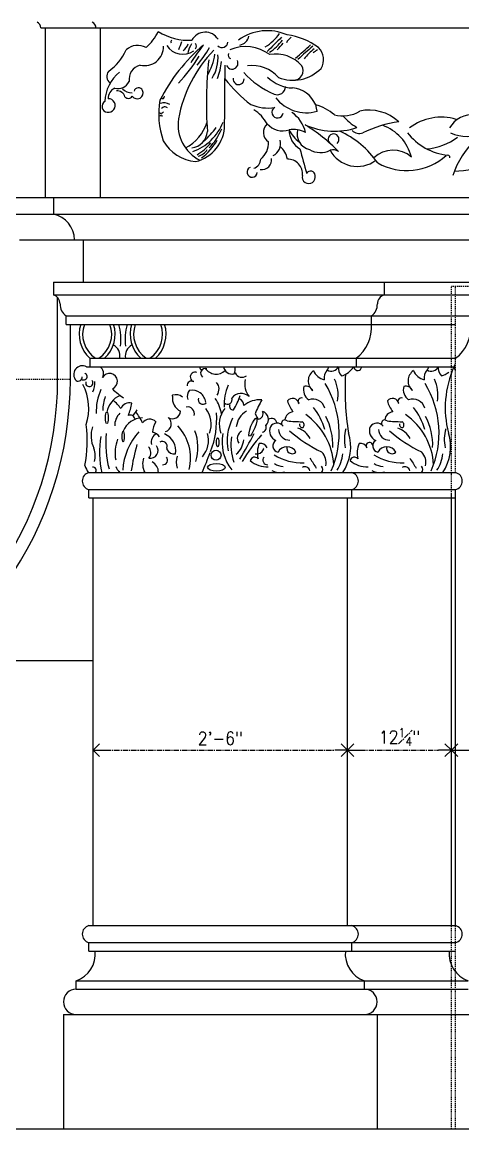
# Model space of a CAD drawing. Header units: inches. Extents: x 10 to 565, y 33 to 838.
# Drawn here: x 331 to 383, y 378.8 to 509.5 of the extents above; entities that cross this region are included whole.
import ezdxf

# ---------------------------------------------------------------- set-up
doc = ezdxf.new("R2010")
doc.units = ezdxf.units.IN
doc.header["$LTSCALE"] = 0.5
doc.header["$MEASUREMENT"] = 0
doc.linetypes.add('CENTER', pattern=[2, 1.25, -0.25, 0.25, -0.25])
doc.linetypes.add('HIDDEN', pattern=[0.375, 0.25, -0.125])
for name, color, linetype in [('A-ANNO-DIMS', 7, 'Continuous'), ('A-ANNO-NOTE-FINE', 8, 'Continuous'), ('A-ELEV', 2, 'Continuous'), ('A-ELEV-FNSH', 2, 'Continuous')]:
    doc.layers.add(name, color=color, linetype=linetype)
doc.styles.add('NOTE', font='romans.shx', dxfattribs={"width": 0.9})
doc.dimstyles.new('A5-16$0', dxfattribs={"dimscale": 16, "dimtxt": 0.09375, "dimasz": 0.09375, "dimexe": 0.03125, "dimexo": 0.03125, "dimgap": 0.03125, "dimtad": 1, "dimdec": 4, "dimzin": 3, "dimdsep": 46, "dimlunit": 4, "dimtxsty": 'NOTE', "dimblk1": 'OPEN90', "dimblk2": 'OPEN90', "dimsah": 1, "dimcen": 0.09375, "dimclrd": 256, "dimclre": 256, "dimclrt": 256, "dimaunit": 1, "dimadec": 3, "dimazin": 0, "dimtfac": 0.7, "dimtdec": 4, "dimtmove": 2, "dimatfit": 3, "dimldrblk": 'OPEN90', "dimfxl": 0, "dimfrac": 1, "dimtolj": 1, "dimtzin": 1, "dimlwd": -1, "dimlwe": -1, "dimarcsym": 0})

# ---------------------------------------------------------------- blocks, each defined once
blk = doc.blocks.new('_Open90')
at = {"color": 0, "lineweight": -2}
for p, q in [((0, 0), (-1, 0)), ((-0.5, 0.5), (0, 0)), ((0, 0), (-0.5, -0.5))]:
    blk.add_line(p, q, dxfattribs=at)
blk = doc.blocks.new('*D57')
at = {"layer": 'A-ANNO-DIMS', "linetype": 'CENTER'}
for p, q in [((339.35, 418.26), (339.35, 424.03)), ((340.85, 423.53), (367.85, 423.53)), ((369.35, 418.26), (369.35, 424.03))]:
    blk.add_line(p, q, dxfattribs=at)
at = {"layer": 'Defpoints', "color": 0, "linetype": 'CENTER'}
for p in [(369.35, 423.53), (339.35, 417.76), (369.35, 417.76)]:
    blk.add_point(p, dxfattribs=at)
at = {"layer": 'A-ANNO-DIMS', "linetype": 'CENTER', "xscale": 1.5, "yscale": 1.5, "zscale": 1.5, "rotation": 180}
blk.add_blockref('_Open90', (339.35, 423.53), dxfattribs=at)
at = {"layer": 'A-ANNO-DIMS', "linetype": 'CENTER', "xscale": 1.5, "yscale": 1.5, "zscale": 1.5}
blk.add_blockref('_Open90', (369.35, 423.53), dxfattribs=at)
at = {"layer": 'A-ANNO-DIMS', "linetype": 'CENTER', "insert": (354.35, 424.93), "char_height": 1.5, "attachment_point": 5, "style": 'NOTE'}
blk.add_mtext('\\A1;2\'-6"', dxfattribs=at)
blk = doc.blocks.new('*D58')
at = {"layer": 'A-ANNO-DIMS', "linetype": 'CENTER'}
for p, q in [((381.6, 418.76), (381.6, 424.03)), ((383.1, 423.53), (414.1, 423.53)), ((415.6, 418.76), (415.6, 424.03))]:
    blk.add_line(p, q, dxfattribs=at)
at = {"layer": 'Defpoints', "color": 0, "linetype": 'CENTER'}
for p in [(415.6, 423.53), (381.6, 418.26), (415.6, 418.26)]:
    blk.add_point(p, dxfattribs=at)
at = {"layer": 'A-ANNO-DIMS', "linetype": 'CENTER', "xscale": 1.5, "yscale": 1.5, "zscale": 1.5, "rotation": 180}
blk.add_blockref('_Open90', (381.6, 423.53), dxfattribs=at)
at = {"layer": 'A-ANNO-DIMS', "linetype": 'CENTER', "xscale": 1.5, "yscale": 1.5, "zscale": 1.5}
blk.add_blockref('_Open90', (415.6, 423.53), dxfattribs=at)
at = {"layer": 'A-ANNO-DIMS', "linetype": 'CENTER', "insert": (398.6, 424.93), "char_height": 1.5, "attachment_point": 5, "style": 'NOTE'}
blk.add_mtext('\\A1;2\'-10"', dxfattribs=at)
blk = doc.blocks.new('*D89')
at = {"layer": 'A-ANNO-DIMS', "linetype": 'CENTER'}
for p, q in [((369.35, 418.76), (369.35, 424.03)), ((370.85, 423.53), (380.1, 423.53)), ((381.6, 419.26), (381.6, 424.03))]:
    blk.add_line(p, q, dxfattribs=at)
at = {"layer": 'Defpoints', "color": 0, "linetype": 'CENTER'}
for p in [(381.6, 423.53), (369.35, 418.26), (381.6, 418.76)]:
    blk.add_point(p, dxfattribs=at)
at = {"layer": 'A-ANNO-DIMS', "linetype": 'CENTER', "xscale": 1.5, "yscale": 1.5, "zscale": 1.5, "rotation": 180}
blk.add_blockref('_Open90', (369.35, 423.53), dxfattribs=at)
at = {"layer": 'A-ANNO-DIMS', "linetype": 'CENTER', "xscale": 1.5, "yscale": 1.5, "zscale": 1.5}
blk.add_blockref('_Open90', (381.6, 423.53), dxfattribs=at)
at = {"layer": 'A-ANNO-DIMS', "linetype": 'CENTER', "insert": (375.48, 425.08), "char_height": 1.5, "attachment_point": 5, "style": 'NOTE'}
blk.add_mtext('\\A1;\\A1;12{\\H0.7x;\\S1#4;}"', dxfattribs=at)

msp = doc.modelspace()

# ---------------------------------------------------------------- linework, layer by layer
at = {"layer": 'A-ANNO-NOTE-FINE', "linetype": 'HIDDEN'}
msp.add_line((336.66897, 467.31194), (294.66897, 467.31194), dxfattribs=at)
at = {"layer": 'A-ELEV'}
for p, q in [((333.18405, 508.82499), (562.10601, 508.81635)), ((333.68405, 508.82499), (333.68405, 488.81194)), ((340.18405, 508.82499), (340.18405, 488.81194)), ((326.66897, 488.81194), (562.12552, 488.81194)), ((334.66897, 488.81194), (334.66897, 486.81194)), ((328.16897, 486.81194), (561.26663, 486.81194)), ((330.66897, 483.81194), (559.97829, 483.81194)), ((338.16897, 483.81194), (338.16897, 478.81194)), ((334.66897, 478.81194), (557.83105, 478.81194)), ((334.66897, 478.81194), (334.66897, 477.31194)), ((373.66897, 478.81194), (373.66897, 477.31194)), ((334.66897, 477.31194), (557.18688, 477.31194)), ((335.16897, 467.31194), (335.16897, 476.9619)), ((336.16897, 474.81194), (384.10043, 474.81194)), ((336.16897, 473.81194), (336.16897, 474.81194)), ((372.16897, 473.81194), (372.16897, 474.81194)), ((336.16897, 473.81194), (382.10043, 473.81194)), ((336.66897, 467.31194), (336.66897, 473.81194)), ((338.95559, 469.81194), (382.10043, 469.81194)), ((338.95559, 469.81194), (338.95559, 468.81194)), ((370.36897, 469.81194), (370.36897, 468.81194)), ((338.57331, 468.81194), (382.10043, 468.81194)), ((338.85043, 456.31194), (382.10043, 456.31194)), ((338.85043, 453.31194), (338.85043, 454.31194)), ((338.85043, 454.31194), (382.10043, 454.31194)), ((369.85043, 453.31194), (369.85043, 454.31194)), ((381.60043, 402.81194), (381.60043, 453.81194)), ((382.10043, 402.81194), (382.10043, 454.31194)), ((338.85043, 453.31194), (382.10043, 453.31194)), ((339.35043, 402.81194), (339.35043, 453.31194)), ((369.35043, 402.81194), (369.35043, 453.31194)), ((320.39139, 434.11018), (339.35043, 434.11018)), ((338.85043, 402.81194), (382.10043, 402.81194)), ((338.85043, 399.81194), (338.85043, 400.81194)), ((338.85043, 400.81194), (382.10043, 400.81194)), ((369.85043, 399.81194), (369.85043, 400.81194)), ((338.85043, 399.81194), (382.10043, 399.81194)), ((337.35043, 396.31194), (383.60043, 396.31194)), ((337.35043, 395.31194), (337.35043, 396.31194)), ((371.35043, 395.31194), (371.35043, 396.31194)), ((337.35043, 395.31194), (383.60043, 395.31194)), ((335.85043, 392.31194), (385.10043, 392.31194)), ((335.85043, 392.31194), (335.85043, 378.81194)), ((372.85043, 392.31194), (372.85043, 378.81194)), ((228.47461, 378.81194), (544.85043, 378.81194))]:
    msp.add_line(p, q, dxfattribs=at)
at = {"layer": 'A-ELEV', "linetype": 'HIDDEN'}
for p, q in [((381.60043, 453.81194), (381.60043, 478.31194)), ((381.60043, 478.31194), (385.40043, 478.31194)), ((382.10043, 456.31194), (382.10043, 478.31188)), ((381.60043, 378.81194), (381.60043, 402.81194)), ((382.10043, 378.81194), (382.10043, 402.81194))]:
    msp.add_line(p, q, dxfattribs=at)
at = {"layer": 'A-ELEV'}
for centre, radius, start, end in [((332.43844, 508.82035), 0.74563, 359.353784, 66.1781624), ((338.93844, 508.82035), 0.74563, 359.353784, 66.1781624), ((334.02522, 483.73382), 3.14472, 1.4235697, 78.1875725), ((334.23015, 476.15301), 1.23923, 3.6180413, 69.2611345), ((374.1078, 476.15301), 1.23923, 110.7388655, 176.3819587), ((337.07727, 476.14452), 1.61269, 176.9187049, 235.7212537), ((371.26067, 476.14452), 1.61269, 304.2787463, 3.0812951), ((367.66855, 473.43213), 4.51642, 306.7204967, 4.8240127), ((379.4, 473.43213), 4.51642, 306.7204967, 4.8240127), ((338.09201, 467.89632), 1.03441, 62.2713302, 224.1240464), ((338.23867, 467.6503), 0.40055, 232.3134634, 71.8489594), ((401.14229, 466.13257), 32.08111, 176.8269199, 189.205038), ((392.65332, 463.9601), 11.77643, 155.8151359, 194.5547695), ((382.33316, 468.7847), 0.42264, 136.0093613, 236.5867253), ((294.66897, 467.31194), 40.5, 289.9968262, 0), ((294.66897, 467.31194), 42, 289.9968262, 0), ((337.59199, 467.58128), 0.47217, 239.0953871, 6.6675545), ((332.42859, 463.87002), 6.40213, 342.8814306, 26.5428471), ((322.86457, 460.09543), 15.79601, 349.1740886, 6.8723958), ((364.28949, 459.35518), 5.43966, 325.981937, 17.6071881), ((376.06999, 459.35518), 5.43966, 325.981937, 17.6071881), ((339.10043, 455.31194), 1.03078, 104.0362435, 255.9637565), ((344.63248, 459.57685), 6.71525, 201.3824091, 209.0906599), ((369.60043, 455.31194), 1.03078, 284.0362435, 75.9637565), ((381.85043, 455.31194), 1.03078, 284.0362435, 75.9637565), ((339.10043, 401.81194), 1.03078, 104.0362435, 255.9637565), ((369.60043, 401.81194), 1.03078, 284.0362435, 75.9637565), ((381.85043, 401.81194), 1.03078, 284.0362435, 75.9637565), ((336.28759, 399.46254), 3.32504, 288.6416098, 6.0319473), ((372.41327, 399.46254), 3.32504, 173.9680527, 251.3583902), ((384.66327, 399.46254), 3.32504, 173.9680527, 251.3583902), ((337.35043, 393.81194), 1.5, 90, 270), ((371.35043, 393.81194), 1.5, 270, 90)]:
    msp.add_arc(centre, radius, start, end, dxfattribs=at)
at = {"layer": 'A-ELEV-FNSH'}
msp.add_line((358.455, 463.26669), (358.79798, 462.61449), dxfattribs=at)
msp.add_circle((353.84724, 458.35966), 0.59225, dxfattribs=at)
for centre, radius, start, end in [((341.00296, 511.46504), 6.76866, 312.8371589, 332.9979291), ((350.74005, 514.45923), 7.10977, 238.5809355, 272.1210026), ((359.89149, 502.75432), 5.73859, 65.8760573, 126.1791746), ((348.77102, 507.18493), 0.24814, 132.2330065, 213.5037546), ((345.34782, 508.35367), 4.59995, 333.0126817, 345.8395525), ((352.58518, 506.52205), 1.78757, 32.1496766, 152.2514189), ((354.55705, 507.20332), 0.69407, 224.1393431, 356.0983356), ((356.37019, 508.12468), 1.37037, 282.6128338, 348.4244551), ((356.6577, 511.51192), 5.7673, 301.3563325, 324.3477183), ((273690.83135, -273080.27309), 386728.93887, 134.9728965833, 134.9732495187), ((356.8575, 511.05911), 6.07661, 302.6993856, 322.6039217), ((363.46222, 506.48239), 1.44012, 121.568247, 156.0063586), ((361.2624, 500.28911), 7.764, 53.1459937, 82.7893585), ((337.65789, 508.68421), 6.10602, 305.0508354, 336.3175377), ((344.61538, 504.72697), 2.03201, 60.8523649, 132.2279747), ((345.42004, 506.6129), 2.24555, 256.9056496, 0.9751573), ((366.06662, 490.73067), 21.12103, 130.4877448, 153.0837981), ((349.94367, 508.01546), 2.2972, 213.9330428, 303.7937609), ((365.11161, 495.15706), 15.96359, 136.2333668, 169.4802858), ((348.89616, 507.58646), 1.79192, 307.5624871, 339.1177935), ((353.21994, 505.39971), 2.7297, 145.4515429, 170.1779835), ((365.71287, 495.71746), 17.34439, 140.6114254, 148.8250056), ((351.06267, 506.66712), 0.46166, 319.3637892, 40.6362108), ((339.76804, 514.35355), 15.47109, 320.0348239, 329.4791687), ((355.71591, 505.61482), 0.44467, 157.4714464, 247.5253096), ((357.3574, 501.94268), 4.67346, 52.7540942, 113.7072035), ((358.91049, 508.86812), 3.37972, 309.124024, 327.0103617), ((343.29534, 529.81866), 31.61896, 309.0539906, 313.3555888), ((398.25457, 467.63346), 51.10883, 130.2038844, 132.8478405), ((369.61946, 500.89136), 6.88257, 127.5606887, 141.4060474), ((363.86711, 508.49645), 2.9521, 298.6694897, 311.5482002), ((364.57923, 505.07671), 1.95589, 327.7706234, 46.7619134), ((336.33306, 514.98367), 18.21226, 315.8616203, 328.5544744), ((399.07327, 499.94316), 46.36435, 173.681874, 184.1292572), ((346.85228, 506.72508), 6.93047, 329.5039902, 351.5764004), ((349.84055, 505.21919), 4.24011, 326.480035, 5.9317662), ((348.80995, 505.14438), 5.67545, 336.2675866, 357.0591108), ((355.73657, 504.65495), 0.70161, 203.0069073, 27.1812429), ((360.9133, 501.65118), 4.07719, 41.6185973, 100.2762862), ((345.40118, 499.93105), 4.68609, 128.5419735, 177.4830867), ((341.91931, 503.0932), 0.95941, 141.8723253, 234.6511263), ((345.35869, 502.70544), 1.77752, 104.5779028, 187.1696207), ((-832.04797, 509.69552), 1186.97141, 359.40522757, 359.74519467), ((364.66557, 510.39405), 10.19226, 222.196832, 247.0199195), ((358.02727, 500.10494), 4.27851, 41.9060312, 96.0549654), ((362.91334, 507.2931), 4.6529, 248.5458271, 315.5306265), ((362.9847, 503.78251), 1.13415, 267.3335891, 30.5576707), ((342.25728, 503.13964), 1.48998, 255.8915632, 333.8768118), ((368.04254, 513.02735), 16.64974, 217.8939981, 232.7354492), ((356.51487, 502.76119), 0.64042, 169.8455138, 3.0084492), ((363.01663, 506.12555), 4.39604, 225.4447688, 268.2176388), ((361.06533, 501.90422), 0.9706, 247.0199195, 358.7415085), ((342.38359, 500.53244), 1.26105, 112.8408504, 183.2690434), ((342.14901, 500.40276), 0.99546, 15.7453928, 92.6103259), ((343.94914, 502.77951), 1.62134, 224.8440015, 270.3615728), ((343.50133, 501.03885), 0.53789, 222.8720588, 326.9380527), ((344.53226, 501.1637), 0.71521, 215.792958, 22.7812269), ((344.70508, 501.20954), 0.53869, 25.4043535, 165.2717221), ((347.51603, 500.71045), 0.2447, 233.6739443, 11.2198092), ((364.51078, 503.39788), 4.59553, 217.9062801, 285.729962), ((362.57722, 498.46903), 3.27661, 22.6883342, 84.6996711), ((341.09694, 499.55197), 0.69602, 122.8286959, 262.2515204), ((341.15221, 499.6547), 0.8063, 259.3430055, 91.9622573), ((356.45747, 498.63977), 9.37061, 169.8452453, 199.6124328), ((347.70812, 498.74712), 1.2299, 55.57014, 110.1930296), ((347.81785, 499.01412), 0.4859, 48.3091587, 147.9360336), ((359.94986, 504.28214), 4.92483, 246.1837322, 279.6376646), ((361.10462, 498.84849), 0.66599, 119.7285998, 351.9623947), ((370.97306, 500.44527), 5.41981, 187.5528599, 195.7462609), ((364.24268, 494.50086), 5.40529, 48.8020026, 75.4538119), ((347.32847, 499.17989), 0.42387, 238.7516809, 319.5563675), ((347.37107, 498.37455), 0.14047, 355.2723405, 184.7276595), ((354.07254, 497.38716), 4.70624, 171.637816, 243.0991764), ((355.78618, 495.18491), 4.70032, 29.3527296, 57.8367911), ((360.64022, 495.63158), 3.85759, 12.8277281, 56.1972552), ((368.8199, 502.08747), 3.66345, 253.8833316, 302.554827), ((374.12315, 503.1398), 7.0967, 221.6442814, 238.9916548), ((371.87601, 493.90635), 5.20753, 47.4180366, 102.0233873), ((380.40719, 492.13472), 6.1406, 73.2367074, 127.4221266), ((384.01108, 495.58224), 2.97886, 82.3227261, 151.3284373), ((347.7948, 499.29801), 5.25424, 297.7881744, 341.9561892), ((349.07756, 499.86676), 6.00687, 289.6681212, 338.5678488), ((350.38466, 497.38484), 4.47484, 283.6447802, 359.8624557), ((333.79678, 513.31378), 25.84869, 316.2348088, 320.9881024), ((348.62219, 499.15141), 6.2979, 314.3436616, 339.2499275), ((360.76315, 496.48823), 1.33265, 131.3305186, 237.4751658), ((361.72144, 499.11442), 2.45393, 221.4829747, 287.4965564), ((362.98678, 493.61809), 3.19972, 63.7587948, 99.4902057), ((365.03989, 496.7729), 2.58068, 179.9751979, 239.9969978), ((366.44469, 498.92327), 4.5286, 208.3491788, 232.307548), ((365.34203, 496.33968), 1.94066, 166.7742066, 256.0425719), ((367.81262, 504.88985), 8.27018, 245.2224708, 288.7222786), ((352.95109, 479.06298), 21.57333, 44.6184041, 58.1145015), ((364.01941, 486.82708), 10.75134, 34.1918692, 65.8996298), ((370.71324, 497.53279), 1.17193, 225.4530797, 291.9476811), ((377.78377, 482.3021), 15.6216, 98.7785935, 115.1236512), ((371.671, 492.25834), 5.37641, 14.1760224, 70.3007145), ((351.85503, 497.86046), 4.84197, 209.2514276, 265.0862168), ((350.7721, 496.71776), 2.06029, 275.6772373, 356.8517094), ((348.32347, 498.77056), 6.51163, 305.6020732, 330.4232264), ((357.52472, 495.28074), 2.52331, 309.4706606, 1.9044662), ((359.8593, 495.1805), 1.60964, 296.6135325, 14.3620996), ((367.70826, 495.66697), 0.64152, 311.1694711, 225.6730267), ((381.92606, 500.70821), 6.95991, 217.7296237, 263.7579061), ((378.18136, 501.35695), 6.8349, 274.3429679, 307.3168947), ((383.5814, 501.46968), 5.46103, 247.6981898, 289.5627479), ((390.94017, 488.54024), 9.58247, 132.055879, 162.6304942), ((348.26522, 499.43982), 6.51827, 300.8400876, 319.9064881), ((351.30213, 495.39888), 1.78242, 283.8649644, 328.0287681), ((359.84768, 492.94633), 2.44004, 9.1149731, 49.7203592), ((422.2719, 509.0664), 60.29886, 193.9419882, 196.8006164), ((366.16353, 496.59159), 2.49448, 238.8703023, 297.2829563), ((367.63429, 493.20852), 1.21116, 56.2602335, 105.6795651), ((370.50711, 496.09815), 3.63477, 208.3060539, 306.8378272), ((374.72811, 491.08778), 3.29134, 49.0862345, 133.4125634), ((357.96181, 493.37061), 1.16754, 286.3497571, 358.1479386), ((359.24788, 493.25296), 1.1598, 261.0477643, 8.0100683), ((362.27368, 491.56348), 1.76948, 354.7290989, 90.5430203), ((376.34501, 499.04424), 7.06514, 240.9325687, 311.2721169), ((381.16931, 493.51938), 0.27019, 354.9320576, 127.340536), ((381.2112, 506.00222), 14.13613, 273.0395124, 290.4883118), ((358.09722, 491.78942), 0.60288, 110.9603308, 357.2067724), ((364.78194, 491.21218), 0.76976, 165.8065627, 14.1934562), ((365.01057, 491.40745), 0.51767, 359.2779137, 153.6168972), ((341.55782, 472.65424), 3.8536, 162.5170657, 227.5247591), ((341.55782, 472.65424), 3.44379, 160.3561721, 235.6230181), ((338.09572, 472.65424), 3.44379, 304.3769819, 19.6438279), ((338.09572, 472.65424), 3.8536, 312.4752409, 17.4829343), ((336.06046, 472.0778), 6.57415, 352.5913028, 15.2945635), ((349.69689, 472.0778), 6.57415, 164.7054365, 187.4086972), ((347.56643, 472.65424), 3.8536, 162.5170657, 227.5247591), ((347.56643, 472.65424), 3.44379, 160.3561721, 235.6230181), ((344.10434, 472.65424), 3.44379, 304.3769819, 19.6438279), ((344.10434, 472.65424), 3.8536, 312.4752409, 17.4829343), ((341.03092, 470.06659), 1.48612, 350.1337464, 61.8708896), ((344.63124, 470.06659), 1.48612, 118.1291104, 189.8662536), ((339.56068, 467.99602), 1.02279, 332.8644067, 52.9144002), ((341.2872, 467.08231), 0.93079, 290.7866382, 151.2832625), ((351.38172, 467.59842), 0.57183, 67.8384732, 253.2485153), ((352.61071, 468.92841), 0.72392, 189.2584375, 229.0743285), ((352.5824, 468.0467), 0.55759, 70.2656658, 235.0927675), ((353.85934, 469.5025), 1.56121, 215.1233186, 313.0390572), ((355.76521, 469.01138), 1.06237, 190.8203405, 281.2981352), ((354.98303, 468.51736), 1.13171, 331.052605, 15.0879816), ((356.91554, 468.45774), 0.89062, 205.1071399, 306.8448868), ((366.22213, 467.13513), 1.50368, 126.0065659, 229.4943346), ((367.06496, 469.10871), 1.88553, 203.6767366, 256.0628002), ((367.9737, 467.48708), 1.37873, 136.7939772, 188.6935418), ((367.45268, 469.19876), 0.90755, 237.7767977, 335.9109496), ((365.19502, 469.62303), 2.13708, 326.0969645, 337.6952846), ((369.61714, 468.64428), 1.34856, 172.1554545, 223.5127757), ((367.90601, 470.18267), 2.57353, 286.5511043, 327.817019), ((370.55266, 468.7847), 0.42264, 176.3038277, 338.4807984), ((370.24859, 469.07824), 0.82907, 327.2450798, 341.264874), ((378.00263, 467.13513), 1.50368, 126.0065659, 229.4943346), ((378.84546, 469.10871), 1.88553, 203.6767366, 256.0628002), ((379.75421, 467.48708), 1.37873, 136.7939772, 188.6935418), ((379.23318, 469.19876), 0.90755, 237.7767977, 335.9109496), ((376.97552, 469.62303), 2.13708, 326.0969645, 337.6952846), ((381.39764, 468.64428), 1.34856, 172.1554545, 223.5127757), ((379.68651, 470.18267), 2.57353, 286.5511043, 308.835712), ((338.90162, 466.88908), 0.42787, 163.5763953, 42.3899622), ((337.16576, 466.86587), 2.39552, 334.582134, 4.7895459), ((350.96014, 466.57909), 0.53712, 61.4423977, 183.7487387), ((352.98352, 466.17042), 1.21629, 324.656656, 40.2209592), ((360.5264, 464.38425), 5.7245, 156.8448065, 183.3289788), ((359.71166, 466.78459), 2.48054, 168.3703952, 217.4670472), ((357.23838, 460.97429), 11.13252, 336.3036182, 31.6485982), ((363.7634, 465.46385), 4.4809, 350.6804811, 24.933947), ((369.01888, 460.97429), 11.13252, 336.3036182, 31.6485982), ((375.5439, 465.46385), 4.4809, 350.6804811, 24.933947), ((345.80739, 463.55345), 6.09346, 155.1228256, 182.6700211), ((344.8641, 463.74137), 4.362, 159.3538722, 181.0638468), ((343.53581, 462.97752), 2.62447, 112.2214573, 169.5430467), ((347.02983, 471.50114), 7.56749, 224.3400177, 237.3985523), ((348.73664, 465.39105), 0.05917, 109.3551205, 250.6448795), ((350.42159, 465.09579), 1.72129, 172.0043064, 243.9979261), ((349.11137, 464.32428), 1.18985, 49.0955466, 109.3551205), ((351.70462, 465.28496), 1.24688, 141.5103489, 195.8494439), ((351.03785, 464.43509), 1.60022, 6.2556863, 101.1405503), ((356.80191, 464.28946), 1.36307, 46.3454514, 142.8874984), ((349.49347, 467.79906), 7.59077, 327.5584839, 341.5854909), ((365.60724, 466.11097), 1.45265, 164.7420507, 235.2577511), ((364.43249, 465.63476), 0.88792, 23.7109419, 104.7914116), ((377.38775, 466.11097), 1.45265, 164.7420507, 235.2577511), ((376.21299, 465.63476), 0.88792, 23.7109419, 104.7914116), ((339.57107, 462.06092), 3.5235, 30.6731112, 52.645671), ((343.63868, 463.41425), 1.12819, 75.3335293, 156.816224), ((331.57797, 467.15387), 12.62718, 341.0308766, 347.8939581), ((350.48766, 463.24168), 0.82331, 346.2708891, 100.5080094), ((352.29438, 464.92405), 0.5379, 159.5582525, 316.478141), ((350.19771, 462.55974), 4.34409, 9.1265307, 35.0574463), ((355.2109, 464.92405), 0.5379, 223.521859, 20.4417475), ((355.83668, 464.12481), 0.40268, 152.1332096, 278.9911773), ((356.39086, 464.30432), 0.72749, 354.0827522, 68.8229859), ((359.0293, 461.86318), 3.04388, 85.8242516, 128.9819115), ((372.3702, 457.49151), 15.06604, 150.5498134, 157.4602296), ((362.87866, 464.30689), 0.76733, 10.8761524, 142.4982827), ((366.07407, 465.87166), 3.95935, 196.0946823, 217.0772179), ((363.90357, 464.73649), 0.39339, 66.1863194, 226.3853517), ((365.26764, 463.54097), 1.46037, 14.8164437, 109.5316242), ((359.65332, 459.42382), 7.3007, 15.7637225, 38.6750793), ((374.65916, 464.30689), 0.76733, 10.8761524, 142.4982827), ((377.85457, 465.87166), 3.95935, 196.0946823, 217.0772179), ((375.68407, 464.73649), 0.39339, 66.1863194, 226.3853517), ((377.04814, 463.54097), 1.46037, 14.8164437, 109.5316242), ((371.43383, 459.42382), 7.3007, 15.7637225, 38.6750793), ((343.89955, 461.88162), 2.00074, 133.8105548, 181.8202164), ((345.22474, 460.26077), 2.51951, 91.3339798, 158.2222886), ((343.73455, 462.53463), 0.55782, 14.2267727, 112.6850672), ((342.06534, 465.18039), 2.87907, 311.7864467, 329.5288418), ((338.58083, 459.19841), 7.2315, 24.3767707, 36.4382878), ((347.60481, 462.07397), 0.96554, 286.488141, 50.871892), ((348.73611, 463.59509), 0.93201, 235.9396259, 357.148745), ((350.34952, 462.04682), 2.92712, 338.639234, 38.8687007), ((343.17808, 462.67027), 10.75232, 338.920004, 3.6496713), ((357.15576, 462.04682), 2.92712, 141.1312993, 201.360766), ((361.32359, 460.03999), 6.164, 154.2016833, 190.92205), ((358.58375, 461.48999), 2.36005, 118.7218447, 174.4530708), ((358.77027, 463.25435), 0.64046, 272.4796444, 26.7165986), ((359.03017, 462.60312), 0.98969, 313.5259158, 71.61294), ((360.37475, 462.0258), 0.67767, 10.2520374, 121.579874), ((363.02825, 462.42148), 1.06912, 96.069651, 174.6581547), ((359.98909, 456.80823), 7.7469, 3.1598715, 55.1049281), ((360.39168, 459.58123), 7.2271, 357.4379861, 27.7596883), ((374.80875, 462.42148), 1.06912, 96.069651, 174.6581547), ((371.76959, 456.80823), 7.7469, 3.1598715, 55.1049281), ((372.17218, 459.58123), 7.2271, 357.4379861, 27.7596883), ((342.40403, 460.65358), 3.30281, 161.4115901, 206.2234193), ((346.02343, 461.54842), 1.06546, 46.2415435, 143.4377659), ((349.31384, 460.79814), 2.97158, 149.239517, 174.6087591), ((345.33453, 458.03122), 5.50613, 345.8148927, 43.4523997), ((359.22504, 461.6293), 0.55004, 281.5030591, 27.7641166), ((361.35686, 461.23271), 1.20204, 155.5852998, 248.0535783), ((361.0416, 461.20955), 0.93686, 39.1622075, 146.2854702), ((362.50195, 461.42422), 1.2718, 180.766659, 272.467697), ((361.96311, 462.13466), 0.38635, 45.4700637, 239.6686189), ((364.31602, 484.23827), 21.92724, 264.5516439, 269.1908664), ((362.68843, 459.0885), 2.58881, 28.7248088, 71.9909175), ((364.03963, 461.97431), 0.34426, 163.2565066, 280.9741744), ((363.8089, 461.93875), 0.42334, 314.4130659, 62.1960877), ((374.01617, 460.18972), 5.02773, 165.1597964, 190.7456188), ((373.13736, 461.23271), 1.20204, 155.5852998, 248.0535783), ((372.8221, 461.20955), 0.93686, 39.1622075, 146.2854702), ((374.28245, 461.42422), 1.2718, 180.766659, 272.467697), ((373.74362, 462.13466), 0.38635, 45.4700637, 239.6686189), ((376.09652, 484.23827), 21.92724, 264.5516439, 269.1908664), ((374.46893, 459.0885), 2.58881, 28.7248088, 71.9909175), ((375.82014, 461.97431), 0.34426, 163.2565066, 280.9741744), ((375.58941, 461.93875), 0.42334, 314.4130659, 62.1960877), ((385.79668, 460.18972), 5.02773, 165.1597964, 190.7456188), ((350.00853, 458.69197), 9.91258, 168.9618738, 194.0166099), ((352.56577, 459.75244), 11.7305, 174.2640966, 194.8919529), ((346.43612, 458.63425), 4.50279, 158.9047817, 190.6969875), ((350.2916, 456.15472), 7.45881, 138.1482019, 176.5749751), ((347.29103, 459.91898), 1.08458, 115.815388, 195.8008638), ((346.16673, 459.91644), 1.17613, 31.8991838, 80.7688538), ((346.96485, 458.90467), 2.12183, 349.6710785, 67.7848562), ((346.31104, 459.28869), 5.40455, 342.1380809, 21.3898358), ((350.04608, 460.11847), 2.91954, 318.6395381, 16.0330339), ((359.73837, 459.90259), 5.18686, 168.6337096, 219.124799), ((361.47225, 459.51129), 5.87398, 169.8521658, 199.6837241), ((354.661, 460.39058), 2.46341, 309.7060655, 354.8519009), ((357.35034, 460.35016), 0.9934, 119.3706041, 214.1250558), ((322.03813, 479.13048), 40.60255, 328.4896447, 333.3567168), ((371.73437, 449.34442), 16.94391, 137.6652406, 150.7775182), ((361.31233, 459.46951), 0.76423, 121.9767031, 258.3926356), ((374.61038, 475.53959), 18.73433, 229.8107603, 243.6158951), ((373.09283, 459.46951), 0.76423, 121.9767031, 258.3926356), ((386.39089, 475.53959), 18.73433, 229.8107603, 243.6158951), ((337.2831, 458.30362), 2.31385, 343.1001017, 21.1460068), ((368.48277, 452.78857), 24.91873, 164.0800018, 171.3892708), ((345.18136, 458.66194), 0.97978, 319.2033084, 45.5729839), ((346.0999, 458.91397), 0.90955, 258.7904302, 37.948029), ((347.50207, 459.41231), 0.58649, 338.164082, 120.0587671), ((348.25547, 459.11042), 0.22514, 158.164082, 201.835918), ((348.90842, 459.49416), 0.98055, 208.4738072, 278.4378191), ((358.59687, 459.49416), 0.98055, 261.5621809, 331.5261928), ((361.71455, 458.63977), 2.99586, 158.0499783, 193.3766526), ((359.07186, 458.91837), 0.85217, 20.8989106, 99.1830494), ((359.24981, 459.11042), 0.22514, 338.164082, 21.835918), ((362.21613, 458.17991), 1.18792, 27.092145, 152.9078586), ((362.82415, 459.1739), 0.6382, 162.3100682, 314.7820768), ((373.49505, 458.63977), 2.99586, 158.0499783, 193.3766526), ((370.85236, 458.91837), 0.85217, 20.8989106, 99.1830494), ((371.94268, 459.47583), 0.38834, 4.8838379, 220.7463595), ((373.99663, 458.17991), 1.18792, 27.092145, 152.9078586), ((374.60465, 459.1739), 0.6382, 162.3100682, 314.7820768), ((347.398, 457.31674), 2.20532, 161.3553656, 207.1051666), ((345.61768, 456.31903), 1.43633, 359.7173997, 60.9904158), ((347.60434, 457.76825), 0.53155, 263.4352006, 43.3931408), ((351.3674, 457.54724), 2.20493, 161.5489554, 198.4510446), ((229.61648, 506.60007), 132.52079, 337.6989261, 338.8012339), ((358.39911, 457.60267), 0.52823, 40.6351306, 167.4128399), ((359.88662, 460.15027), 3.15106, 230.5301724, 272.2688269), ((359.90094, 457.76825), 0.53155, 136.6068592, 276.5647994), ((363.9596, 463.62116), 6.16031, 237.9712318, 272.6242681), ((541584.14974, 345184.48675), 641681.07275, 212.49486470687, 212.49498983533), ((365.06753, 457.48522), 1.76011, 347.6625494, 44.5920483), ((364.73208, 458.85818), 4.07879, 326.2155867, 355.4847983), ((370.17962, 457.60267), 0.52823, 40.6351306, 167.4128399), ((371.66712, 460.15027), 3.15106, 230.5301724, 272.2688269), ((375.7401, 463.62116), 6.16031, 237.9712318, 272.6242681), ((541595.93025, 345184.48675), 641681.07275, 212.49486470687, 212.49498983533), ((376.84804, 457.48522), 1.76011, 347.6625494, 44.5920483), ((376.51258, 458.85818), 4.07879, 326.2155867, 355.4847983), ((339.34575, 456.59549), 0.37262, 310.4520014, 101.1775268), ((343.03863, 457.34498), 1.07819, 197.7167137, 240.9130921), ((361.36584, 458.17205), 1.86424, 240.4467348, 287.2240793), ((361.82331, 458.88757), 1.86152, 233.8321156, 268.0130755), ((364.31103, 456.36078), 0.63639, 15.9876181, 116.5518855), ((365.85581, 456.67933), 0.58268, 317.4549087, 42.5450913), ((373.14634, 458.17205), 1.86424, 240.4467348, 287.2240793), ((373.60382, 458.88757), 1.86152, 233.8321156, 268.0130755), ((376.09153, 456.36078), 0.63639, 15.9876181, 116.5518855), ((377.63632, 456.67933), 0.58268, 317.4549087, 42.5450913)]:
    msp.add_arc(centre, radius, start, end, dxfattribs=at)
for centre, major_axis, ratio in [((340.96843, 462.7796), (0, -0.67438), 0.260185796), ((358.19397, 461.6918), (-0.41375, -1.07521), 0.20846231), ((342.88504, 460.56806), (0, -0.62746), 0.193597312), ((354.03386, 459.89513), (0, -0.52645), 0.271079477), ((353.89115, 456.93387), (1.0319, 0), 0.446401935)]:
    msp.add_ellipse(centre, major_axis=major_axis, ratio=ratio, dxfattribs=at)

# ---------------------------------------------------------------- dimensions: what is measured, and where the dimension line sits
at = {"layer": 'A-ANNO-DIMS', "linetype": 'CENTER'}
dim = msp.add_linear_dim(base=(381.60043, 423.53319), p1=(369.35043, 418.25872), p2=(381.60043, 418.75872), text='\\A1;12{\\H0.7x;\\S1#4;}"', dimstyle='A5-16$0', dxfattribs=at)
dim.commit()
dim.dimension.update_dxf_attribs({"geometry": '*D89', "text_midpoint": (375.47543, 425.08319)})
for base, p1, p2, picture, middle in [((369.35043, 423.53319), (339.35043, 417.75872), (369.35043, 417.75872), '*D57', (354.35043, 424.92604)), ((415.60043, 423.53319), (381.60043, 418.25872), (415.60043, 418.25872), '*D58', (398.60043, 424.92604))]:
    dim = msp.add_linear_dim(base=base, p1=p1, p2=p2, dimstyle='A5-16$0', dxfattribs=at)
    dim.commit()
    dim.dimension.update_dxf_attribs({"geometry": picture, "text_midpoint": middle, "dimtype": 160})

doc.saveas('drawing.dxf')
